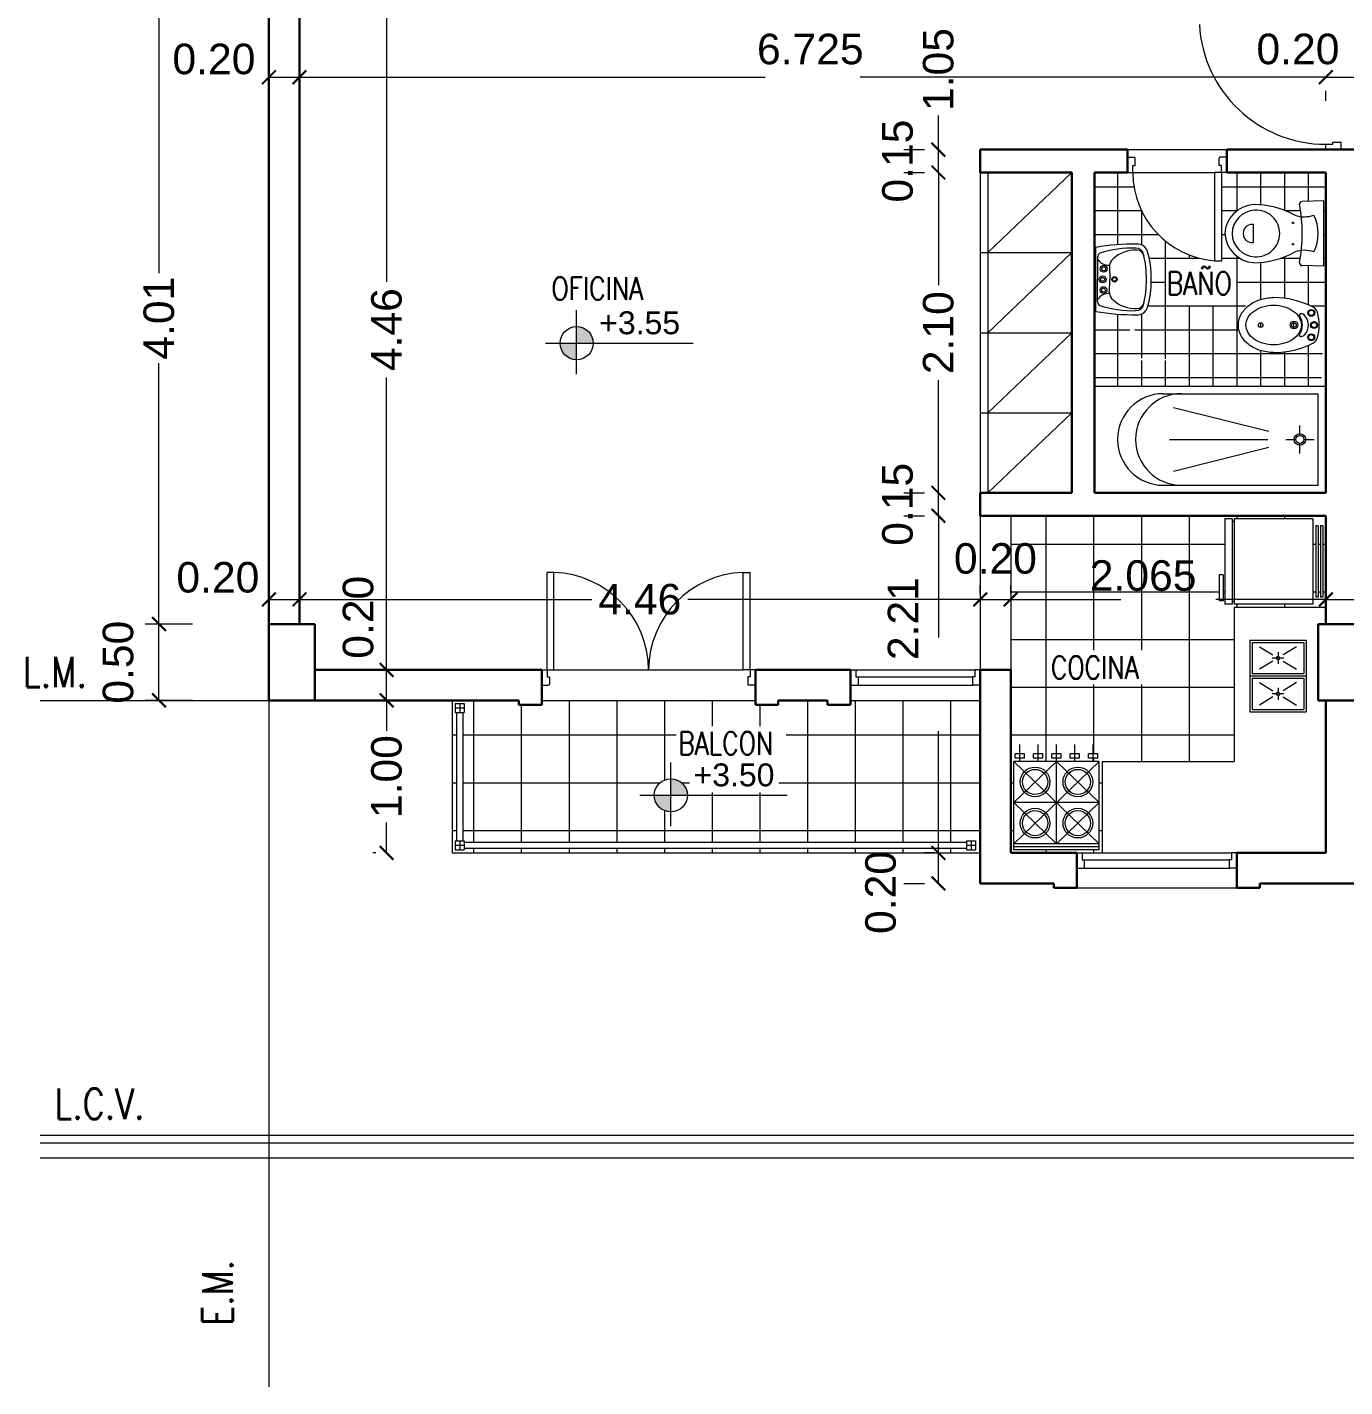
# Model space of a CAD drawing. Header units: millimetres. Extents: x 1578 to 2210, y 899 to 1032.
# Drawn here: x 1616 to 1624.64, y 983.07 to 991.98 of the extents above; entities that cross this region are included whole.
import ezdxf

# ---------------------------------------------------------------- set-up
doc = ezdxf.new("R2010")
doc.units = ezdxf.units.MM
doc.linetypes.add('DASHDOT2', pattern=[12.7, 6.35, -3.175, 0, -3.175])
for name, color, linetype, lineweight in [('CARPINTERIA', 7, 'Continuous', 18), ('COTAS', 7, 'Continuous', 15), ('EJES', 7, 'DASHDOT2', 13), ('ESTRUCTURA', 3, 'Continuous', 30), ('MUROS', 1, 'Continuous', 30), ('PISOS', 9, 'Continuous', 9), ('SANITARIOS', 7, 'Continuous', 20), ('TRAMAS', 7, 'Continuous', 15), ('UMBRALES', 7, 'Continuous', 18)]:
    doc.layers.add(name, color=color, linetype=linetype, lineweight=lineweight)
doc.styles.add('ROMANS', font='romans', dxfattribs={"height": 0.06})
doc.styles.add('STYLE1', font='ARIAL.TTF')

# ---------------------------------------------------------------- blocks, each defined once
blk = doc.blocks.new('_ARCHTICK')
at = {"color": 0, "linetype": 'ByBlock', "const_width": 0.15}
blk.add_lwpolyline([(-0.5, -0.5), (0.5, 0.5)], dxfattribs=at)

msp = doc.modelspace()

# ---------------------------------------------------------------- hatches: boundary and pattern name
at = {"layer": 'COTAS', "ltscale": 0.1}
h = msp.add_hatch(color=256, dxfattribs=at)
h.paths.add_polyline_path([(1619.604, 989.9116), (1619.4953, 989.9116, 0.414214), (1619.604, 989.8029)])
h.paths.add_polyline_path([(1619.604, 990.0204), (1619.604, 989.9116), (1619.7128, 989.9116, 0.414214)])
h = msp.add_hatch(color=256, dxfattribs=at)
h.paths.add_polyline_path([(1620.2214, 986.9481), (1620.1126, 986.9481, 0.414214), (1620.2214, 986.8393)])
h.paths.add_polyline_path([(1620.2214, 987.0568), (1620.2214, 986.9481), (1620.3301, 986.9481, 0.414214)])

# ---------------------------------------------------------------- linework, layer by layer
at = {"color": 0, "linetype": 'ByBlock', "const_width": 0.0135}
for points in [[(1617.6329, 991.7002), (1617.5429, 991.6102)], [(1617.7429, 991.6102), (1617.8329, 991.7002)], [(1617.8329, 991.7002), (1617.7429, 991.6102)], [(1624.4679, 991.6102), (1624.5579, 991.7002)], [(1624.5579, 991.7002), (1624.4679, 991.6102)], [(1622.0192, 988.7355), (1621.9292, 988.8255)], [(1617.6329, 988.2772), (1617.5429, 988.1872)], [(1617.7429, 988.1872), (1617.8329, 988.2772)], [(1622.4929, 988.2772), (1622.4029, 988.1872)], [(1624.4679, 988.1872), (1624.5579, 988.2772)], [(1624.5579, 988.2772), (1624.4679, 988.1872)], [(1618.4038, 987.7255), (1618.3138, 987.8155)], [(1618.3138, 987.6155), (1618.4038, 987.5255)], [(1622.0192, 986.5255), (1621.9292, 986.6155)], [(1621.9292, 986.6155), (1622.0192, 986.5255)], [(1621.9292, 986.4155), (1622.0192, 986.3255)]]:
    msp.add_lwpolyline(points, dxfattribs=at)
at = {"layer": 'CARPINTERIA'}
for p, q in [((1624.5129, 991.1805), (1624.5129, 991.2155)), ((1624.5129, 991.2155), (1624.5579, 991.2155)), ((1624.5129, 991.1805), (1624.6129, 991.1805)), ((1624.5579, 991.2155), (1624.5579, 991.2305)), ((1624.5579, 991.2305), (1624.6079, 991.2305)), ((1624.6129, 991.1805), (1624.6129, 991.2255)), ((1623.2134, 991.1305), (1623.2584, 991.1305)), ((1623.2134, 991.0305), (1623.2134, 991.1305)), ((1623.2634, 991.0755), (1623.2634, 991.1255)), ((1623.8134, 991.0755), (1623.8134, 991.1255)), ((1623.8634, 991.1305), (1623.8184, 991.1305)), ((1623.8634, 991.0305), (1623.8634, 991.1305)), ((1622.2479, 991.0305), (1622.2479, 988.9305)), ((1622.2979, 991.0305), (1622.2979, 988.9305)), ((1623.2134, 991.0305), (1623.2484, 991.0305)), ((1623.2484, 991.0305), (1623.2484, 991.0755)), ((1623.2484, 991.0755), (1623.2634, 991.0755)), ((1623.7834, 991.0305), (1623.7834, 990.4523)), ((1623.8284, 991.0305), (1623.7834, 991.0305)), ((1623.8284, 991.0755), (1623.8134, 991.0755)), ((1623.8284, 991.0305), (1623.8284, 991.0755)), ((1623.8284, 991.0305), (1623.8284, 990.4523)), ((1623.8634, 991.0305), (1623.8284, 991.0305)), ((1623.7834, 990.4523), (1623.8284, 990.4523)), ((1619.4104, 987.7705), (1619.4104, 988.4089)), ((1619.4554, 988.4089), (1619.4104, 988.4089)), ((1619.4554, 987.7705), (1619.4554, 988.4089)), ((1620.6954, 987.7705), (1620.6954, 988.4089)), ((1620.6954, 988.4089), (1620.7404, 988.4089)), ((1620.7404, 987.7705), (1620.7404, 988.4089)), ((1619.3754, 987.7705), (1619.4104, 987.7705)), ((1619.3754, 987.7705), (1619.3754, 987.6705)), ((1619.4104, 987.7705), (1619.4104, 987.7255)), ((1619.4104, 987.7705), (1619.4554, 987.7705)), ((1619.4104, 987.7255), (1619.4254, 987.7255)), ((1619.4254, 987.7255), (1619.4254, 987.6755)), ((1620.7404, 987.7705), (1620.6954, 987.7705)), ((1620.7254, 987.7255), (1620.7254, 987.6755)), ((1620.7404, 987.7255), (1620.7254, 987.7255)), ((1620.7754, 987.7705), (1620.7404, 987.7705)), ((1620.7404, 987.7705), (1620.7404, 987.7255)), ((1620.7754, 987.7705), (1620.7754, 987.6705)), ((1621.3979, 987.7705), (1621.4329, 987.7705)), ((1621.3979, 987.7705), (1621.3979, 987.6705)), ((1621.4329, 987.7705), (1621.4329, 987.7255)), ((1621.4329, 987.7705), (1622.2129, 987.7705)), ((1621.4329, 987.7255), (1621.4479, 987.7255)), ((1621.4479, 987.7255), (1621.4479, 987.6755)), ((1621.4479, 987.7255), (1622.1979, 987.7255)), ((1622.1979, 987.7255), (1622.1979, 987.6755)), ((1622.2129, 987.7255), (1622.1979, 987.7255)), ((1622.2479, 987.7705), (1622.2129, 987.7705)), ((1622.2129, 987.7705), (1622.2129, 987.7255)), ((1622.2479, 987.7705), (1622.2479, 987.6705)), ((1619.3754, 987.6705), (1619.4204, 987.6705)), ((1620.7754, 987.6705), (1620.7304, 987.6705)), ((1621.3979, 987.6705), (1621.4429, 987.6705)), ((1621.4429, 987.6705), (1622.2029, 987.6705)), ((1622.2479, 987.6705), (1622.2029, 987.6705)), ((1622.8804, 986.5705), (1622.8804, 986.4705)), ((1622.8804, 986.5705), (1622.9154, 986.5705)), ((1622.9154, 986.5705), (1623.8954, 986.5705)), ((1622.9154, 986.5705), (1622.9154, 986.5255)), ((1623.8954, 986.5705), (1623.8954, 986.5255)), ((1623.9304, 986.5705), (1623.8954, 986.5705)), ((1623.9304, 986.5705), (1623.9304, 986.4705)), ((1622.8804, 986.4705), (1622.9254, 986.4705)), ((1622.9154, 986.5255), (1622.9304, 986.5255)), ((1622.9254, 986.4705), (1623.8854, 986.4705)), ((1622.9304, 986.5255), (1623.8804, 986.5255)), ((1622.9304, 986.5255), (1622.9304, 986.4755)), ((1623.8804, 986.5255), (1623.8804, 986.4755)), ((1623.8954, 986.5255), (1623.8804, 986.5255)), ((1623.9304, 986.4705), (1623.8854, 986.4705))]:
    msp.add_line(p, q, dxfattribs=at)
at = {"layer": 'CARPINTERIA', "ltscale": 0.1}
for p, q in [((1622.2979, 990.5055), (1622.8479, 991.0305)), ((1622.2479, 990.5055), (1622.8479, 990.5055)), ((1622.2979, 989.9805), (1622.8479, 990.5055)), ((1622.2479, 989.9805), (1622.8479, 989.9805)), ((1622.2979, 989.4555), (1622.8479, 989.9805)), ((1622.2479, 989.4555), (1622.8479, 989.4555)), ((1622.2979, 988.9305), (1622.8479, 989.4555))]:
    msp.add_line(p, q, dxfattribs=at)
at = {"layer": 'CARPINTERIA'}
for centre, radius, start, end in [((1624.5129, 992.0455), 0.83, 183.10792, 270), ((1624.6079, 991.2255), 0.005, 0, 90), ((1623.2584, 991.1255), 0.005, 0, 90), ((1623.8184, 991.1255), 0.005, 90, 180), ((1623.8284, 991.0305), 0.58, 180, 265.55017), ((1619.4329, 987.7668), 0.6425, 0.33579, 87.99316), ((1620.7179, 987.7668), 0.6425, 92.00684, 179.66421), ((1619.4204, 987.6755), 0.005, 270, 0), ((1620.7304, 987.6755), 0.005, 180, 270), ((1621.4429, 987.6755), 0.005, 270, 0), ((1622.2029, 987.6755), 0.005, 180, 270), ((1622.9254, 986.4755), 0.005, 270, 0), ((1623.8854, 986.4755), 0.005, 180, 270)]:
    msp.add_arc(centre, radius, start, end, dxfattribs=at)
at = {"layer": 'COTAS', "ltscale": 0.05}
for p, q in [((1618.3588, 992.2305), (1618.3588, 990.3143)), ((1616.8673, 992.0805), (1616.8673, 990.37)), ((1617.5879, 991.6552), (1617.7879, 991.6552)), ((1617.7879, 991.6552), (1620.8401, 991.6552)), ((1624.5129, 991.6552), (1621.4607, 991.6552)), ((1624.5129, 991.6552), (1624.7129, 991.6552)), ((1617.5879, 991.5805), (1617.5879, 991.5652)), ((1617.7879, 991.5805), (1617.7879, 991.5652)), ((1617.7879, 991.5805), (1617.7879, 991.5652)), ((1624.5129, 991.5005), (1624.5129, 991.5652)), ((1624.5129, 991.5005), (1624.5129, 991.5652)), ((1621.9742, 991.1805), (1621.9742, 991.4044)), ((1621.7479, 991.1805), (1621.8842, 991.1805)), ((1621.7479, 991.1805), (1621.8842, 991.1805)), ((1621.9742, 991.0305), (1621.9742, 991.1805)), ((1621.7479, 991.0305), (1621.8842, 991.0305)), ((1621.7479, 991.0305), (1621.8842, 991.0305)), ((1621.9742, 991.0305), (1621.9742, 990.2917)), ((1616.8673, 988.0705), (1616.8673, 989.7811)), ((1618.3588, 987.7705), (1618.3588, 989.6868)), ((1621.9742, 988.9305), (1621.9742, 989.6694)), ((1621.7479, 988.9305), (1621.8842, 988.9305)), ((1621.7479, 988.9305), (1621.8842, 988.9305)), ((1621.9742, 988.7805), (1621.9742, 988.9305)), ((1621.7479, 988.7805), (1621.8842, 988.7805)), ((1621.7479, 988.7805), (1621.8842, 988.7805)), ((1621.9742, 988.7805), (1621.9742, 987.9829)), ((1617.5879, 988.5705), (1617.5879, 988.3222)), ((1617.7879, 988.5705), (1617.7879, 988.3222)), ((1617.7879, 988.5705), (1617.7879, 988.3222)), ((1622.2479, 988.2705), (1622.2479, 988.3222)), ((1622.2479, 988.2705), (1622.2479, 988.3222)), ((1622.4479, 988.2705), (1622.4479, 988.3222)), ((1622.4479, 988.2705), (1622.4479, 988.3222)), ((1617.5879, 988.2322), (1617.7879, 988.2322)), ((1617.7879, 988.2322), (1619.7042, 988.2322)), ((1622.2479, 988.2322), (1620.3316, 988.2322)), ((1622.2479, 988.2322), (1622.4479, 988.2322)), ((1622.4479, 988.2322), (1623.169, 988.2322)), ((1624.5129, 988.2322), (1623.7919, 988.2322)), ((1624.5129, 988.2805), (1624.5129, 988.1422)), ((1624.5129, 988.2805), (1624.5129, 988.1422)), ((1624.5129, 988.2322), (1624.7129, 988.2322)), ((1617.0879, 988.0705), (1616.7773, 988.0705)), ((1617.0879, 988.0705), (1616.7773, 988.0705)), ((1616.8673, 987.5705), (1616.8673, 988.0705)), ((1618.3588, 987.5705), (1618.3588, 987.7705)), ((1618.3879, 987.7705), (1618.4488, 987.7705)), ((1618.3879, 987.7705), (1618.4488, 987.7705)), ((1617.0879, 987.5705), (1616.7773, 987.5705)), ((1618.2879, 987.5705), (1618.2688, 987.5705)), ((1618.2879, 987.5705), (1618.2688, 987.5705)), ((1618.3588, 987.5705), (1618.3588, 987.3705)), ((1621.9742, 986.5705), (1621.9742, 987.3682)), ((1618.3588, 986.5705), (1618.3588, 986.7705)), ((1618.2879, 986.5705), (1618.2688, 986.5705)), ((1621.9479, 986.5705), (1621.8842, 986.5705)), ((1621.9479, 986.5705), (1621.8842, 986.5705)), ((1621.9742, 986.3705), (1621.9742, 986.5705)), ((1621.7479, 986.3705), (1621.8842, 986.3705))]:
    msp.add_line(p, q, dxfattribs=at)
at = {"layer": 'COTAS', "ltscale": 0.1}
for p, q in [((1619.604, 989.7081), (1619.604, 990.1275)), ((1619.4008, 989.9116), (1620.367, 989.9116)), ((1620.2214, 986.7446), (1620.2214, 987.164)), ((1620.0181, 986.9481), (1620.9843, 986.9481))]:
    msp.add_line(p, q, dxfattribs=at)
for centre in [(1619.604, 989.9116), (1620.2214, 986.9481)]:
    msp.add_circle(centre, 0.1087, dxfattribs=at)
at = {"layer": 'EJES'}
msp.add_line((1617.5879, 987.5705), (1617.5879, 983.0705), dxfattribs=at)
at = {"layer": 'ESTRUCTURA', "ltscale": 0.05}
for p, q in [((1617.5879, 988.0705), (1617.8879, 988.0705)), ((1617.5879, 987.5705), (1617.5879, 988.0705)), ((1617.8879, 988.0705), (1617.8879, 987.5705)), ((1624.4629, 988.0705), (1624.7629, 988.0705)), ((1624.4629, 987.5705), (1624.4629, 988.0705)), ((1617.8879, 987.5705), (1617.5879, 987.5705)), ((1624.7629, 987.5705), (1624.4629, 987.5705))]:
    msp.add_line(p, q, dxfattribs=at)
at = {"layer": 'MUROS'}
for p, q in [((1617.5879, 992.0805), (1617.5879, 988.0705)), ((1617.7879, 992.0805), (1617.7879, 988.0705)), ((1622.2479, 991.1805), (1623.2134, 991.1805)), ((1622.2479, 991.1805), (1622.2479, 991.0305)), ((1623.2134, 991.0305), (1623.2134, 991.1805)), ((1623.8634, 991.1805), (1626.9779, 991.1805)), ((1623.8634, 991.0305), (1623.8634, 991.1805)), ((1622.2479, 991.0305), (1622.8479, 991.0305)), ((1622.8479, 991.0305), (1622.8479, 988.9305)), ((1622.9979, 991.0305), (1622.9979, 988.9305)), ((1622.9979, 991.0305), (1623.2134, 991.0305)), ((1623.8634, 991.0305), (1624.5129, 991.0305)), ((1624.5129, 991.0305), (1624.5129, 988.9305)), ((1622.2479, 988.9305), (1622.2479, 988.7805)), ((1622.2479, 988.9305), (1622.8479, 988.9305)), ((1622.9979, 988.9305), (1624.5129, 988.9305)), ((1622.2479, 988.7805), (1624.5129, 988.7805)), ((1624.5129, 988.7805), (1624.5129, 988.0705)), ((1617.8879, 987.7705), (1619.3754, 987.7705)), ((1619.3754, 987.7705), (1619.3754, 987.5405)), ((1620.7754, 987.7705), (1620.7754, 987.5405)), ((1620.7754, 987.7705), (1621.3979, 987.7705)), ((1621.3979, 987.7705), (1621.3979, 987.5405)), ((1622.2479, 987.7705), (1622.2479, 986.3705)), ((1622.2479, 987.7705), (1622.4479, 987.7705)), ((1622.4479, 987.7705), (1622.4479, 986.5705)), ((1617.8879, 987.5705), (1619.2254, 987.5705)), ((1619.2254, 987.5705), (1619.2254, 987.5405)), ((1619.2254, 987.5405), (1619.3754, 987.5405)), ((1620.7754, 987.5405), (1620.9254, 987.5405)), ((1620.9254, 987.5705), (1620.9254, 987.5405)), ((1620.9254, 987.5705), (1621.2479, 987.5705)), ((1621.2479, 987.5705), (1621.2479, 987.5405)), ((1621.2479, 987.5405), (1621.3979, 987.5405)), ((1624.5129, 987.5705), (1624.5129, 986.5705)), ((1622.4479, 986.5705), (1622.8804, 986.5705)), ((1622.8804, 986.5705), (1622.8804, 986.3405)), ((1623.9304, 986.5705), (1624.5129, 986.5705)), ((1623.9304, 986.5705), (1623.9304, 986.3405)), ((1622.2479, 986.3705), (1622.7304, 986.3705)), ((1622.7304, 986.3705), (1622.7304, 986.3405)), ((1624.0804, 986.3705), (1625.1454, 986.3705)), ((1624.0804, 986.3705), (1624.0804, 986.3405)), ((1622.7304, 986.3405), (1622.8804, 986.3405)), ((1623.9304, 986.3405), (1624.0804, 986.3405))]:
    msp.add_line(p, q, dxfattribs=at)
at = {"layer": 'PISOS', "ltscale": 0.05}
for p, q in [((1623.15, 990.5578), (1623.15, 991.0305)), ((1623.9312, 990.7802), (1623.9312, 991.0305)), ((1624.0875, 990.8181), (1624.0875, 991.0305)), ((1624.2437, 990.7814), (1624.2437, 991.0305)), ((1624.4, 990.8418), (1624.4, 991.0305)), ((1622.9979, 990.9371), (1623.2559, 990.9371)), ((1623.8284, 990.9371), (1624.5129, 990.9371)), ((1622.9979, 990.7808), (1623.3049, 990.7808)), ((1623.3062, 990.5559), (1623.3062, 990.778)), ((1623.8284, 990.7808), (1623.932, 990.7808)), ((1624.2452, 990.7808), (1624.3477, 990.7808)), ((1624.5004, 990.7808), (1624.5129, 990.7808)), ((1622.9979, 990.6246), (1623.4141, 990.6246)), ((1623.4625, 989.8091), (1623.4625, 990.5805)), ((1623.8284, 990.6246), (1623.8512, 990.6246)), ((1624.5003, 990.6246), (1624.5129, 990.6246)), ((1622.9979, 990.4683), (1623.0052, 990.4683)), ((1623.3561, 990.4683), (1623.6858, 990.4683)), ((1623.6187, 990.4683), (1623.6187, 990.4897)), ((1623.8284, 990.4683), (1623.9493, 990.4683)), ((1623.9312, 989.6305), (1623.9312, 990.4806)), ((1624.2162, 990.4683), (1624.3458, 990.4683)), ((1624.2437, 990.2067), (1624.2437, 990.4785)), ((1624.5002, 990.4683), (1624.5129, 990.4683)), ((1624.0875, 990.1986), (1624.0875, 990.4415)), ((1624.4, 990.1649), (1624.4, 990.4193)), ((1622.9979, 990.3121), (1623.0052, 990.3121)), ((1623.3688, 990.3121), (1623.4625, 990.3121)), ((1623.9312, 990.3121), (1624.5129, 990.3121)), ((1624.0875, 990.1986), (1624.0875, 990.1986)), ((1622.9979, 990.1558), (1623.0052, 990.1558)), ((1623.15, 989.6305), (1623.15, 990.1021)), ((1623.3062, 989.8136), (1623.3062, 990.104)), ((1623.3472, 990.1558), (1623.9855, 990.1558)), ((1623.6187, 989.8003), (1623.6187, 990.1558)), ((1623.775, 989.6305), (1623.775, 990.1558)), ((1624.4138, 990.1558), (1624.5129, 990.1558)), ((1624.0875, 990.0157), (1624.0875, 990.0454)), ((1622.9979, 989.9996), (1623.2293, 989.9996)), ((1623.2621, 989.9996), (1623.9374, 989.9996)), ((1622.9979, 989.8433), (1623.2293, 989.8433)), ((1623.2247, 989.8433), (1624.4899, 989.8433)), ((1624.0875, 989.6305), (1624.0875, 989.8625)), ((1624.0875, 989.8625), (1624.0875, 989.8625)), ((1624.2437, 989.6305), (1624.2437, 989.8513)), ((1624.4, 989.6305), (1624.4, 989.8911)), ((1623.3062, 989.6305), (1623.3062, 989.7972)), ((1623.4625, 989.6305), (1623.4625, 989.7972)), ((1623.6187, 989.6305), (1623.6187, 989.7972)), ((1622.9979, 989.6871), (1624.4837, 989.6871)), ((1622.6812, 987.1705), (1622.6812, 988.7805)), ((1622.9937, 987.8986), (1622.9937, 988.7805)), ((1623.3062, 987.8986), (1623.3062, 988.7805)), ((1623.6187, 987.1705), (1623.6187, 988.7805)), ((1623.9312, 988.7605), (1623.9312, 988.7805)), ((1624.2437, 988.7605), (1624.2437, 988.7805)), ((1622.4479, 988.5933), (1623.852, 988.5933)), ((1624.4273, 988.5933), (1624.4468, 988.5933)), ((1624.4615, 988.5933), (1624.4785, 988.5933)), ((1624.4931, 988.5933), (1624.5129, 988.5933)), ((1622.4479, 988.2808), (1623.813, 988.2808)), ((1623.8398, 988.2808), (1623.852, 988.2808)), ((1624.4273, 988.2808), (1624.4468, 988.2808)), ((1624.4615, 988.2808), (1624.4785, 988.2808)), ((1624.4931, 988.2808), (1624.5129, 988.2808)), ((1623.9312, 988.1805), (1623.9312, 988.2005)), ((1624.2437, 988.1805), (1624.2437, 988.2005)), ((1622.4479, 987.9683), (1623.9129, 987.9683)), ((1622.4479, 987.6558), (1623.9129, 987.6558)), ((1622.9937, 987.2205), (1622.9937, 987.6736)), ((1623.3062, 987.1705), (1623.3062, 987.6736)), ((1618.9312, 986.6405), (1618.9312, 987.5705)), ((1619.2437, 986.6405), (1619.2437, 987.5405)), ((1619.5562, 986.6405), (1619.5562, 987.5705)), ((1619.8687, 986.6405), (1619.8687, 987.5705)), ((1620.1812, 987.0492), (1620.1812, 987.5705)), ((1620.4937, 987.4016), (1620.4937, 987.5705)), ((1620.8062, 987.4016), (1620.8062, 987.5405)), ((1621.1187, 986.6405), (1621.1187, 987.5705)), ((1621.4312, 986.6405), (1621.4312, 987.5705)), ((1621.7437, 986.6405), (1621.7437, 987.5705)), ((1622.0562, 986.6405), (1622.0562, 987.5705)), ((1618.7879, 987.3433), (1618.8179, 987.3433)), ((1618.8579, 987.3433), (1620.2551, 987.3433)), ((1620.9758, 987.3433), (1622.2479, 987.3433)), ((1622.4479, 987.3433), (1623.9129, 987.3433)), ((1622.9937, 987.1705), (1622.9937, 987.1905)), ((1618.7879, 987.0308), (1618.8179, 987.0308)), ((1618.8579, 987.0308), (1620.1508, 987.0308)), ((1620.2919, 987.0308), (1620.3442, 987.0308)), ((1620.9277, 987.0308), (1622.2479, 987.0308)), ((1622.4479, 987.0308), (1622.4679, 987.0308)), ((1623.0279, 987.0308), (1623.0479, 987.0308)), ((1620.4937, 986.6405), (1620.4937, 986.9667)), ((1620.8062, 986.6405), (1620.8062, 986.9667)), ((1620.1812, 986.6405), (1620.1812, 986.847)), ((1618.7879, 986.7183), (1618.8179, 986.7183)), ((1618.8579, 986.7183), (1622.2479, 986.7183)), ((1622.4479, 986.7183), (1622.4679, 986.7183)), ((1623.0279, 986.7183), (1623.0479, 986.7183)), ((1618.9312, 986.5705), (1618.9312, 986.6005)), ((1619.2437, 986.5705), (1619.2437, 986.6005)), ((1619.5562, 986.5705), (1619.5562, 986.6005)), ((1619.8687, 986.5705), (1619.8687, 986.6005)), ((1620.1812, 986.5705), (1620.1812, 986.6005)), ((1620.4937, 986.5705), (1620.4937, 986.6005)), ((1620.8062, 986.5705), (1620.8062, 986.6005)), ((1621.1187, 986.5705), (1621.1187, 986.6005)), ((1621.4312, 986.5705), (1621.4312, 986.6005)), ((1621.7437, 986.5705), (1621.7437, 986.6005)), ((1622.0562, 986.5705), (1622.0562, 986.6005)), ((1622.6812, 986.5705), (1622.6812, 986.5905)), ((1622.9937, 986.5705), (1622.9937, 986.5905))]:
    msp.add_line(p, q, dxfattribs=at)
at = {"layer": 'SANITARIOS'}
for p, q in [((1624.5005, 990.8446), (1624.3573, 990.8405)), ((1624.5002, 990.4165), (1624.5005, 990.8446)), ((1624.0383, 990.5723), (1624.0383, 990.6891)), ((1623.0052, 990.1199), (1623.0052, 990.5399)), ((1623.0177, 990.475), (1623.0177, 990.33)), ((1623.0963, 990.4177), (1623.0965, 990.3299)), ((1624.5002, 990.4165), (1624.3573, 990.4205)), ((1623.0177, 990.1849), (1623.0177, 990.3298)), ((1623.0963, 990.2422), (1623.0965, 990.3299)), ((1624.3039, 990.013), (1624.3039, 990.0499)), ((1622.9979, 989.6305), (1624.5129, 989.6305)), ((1623.4479, 989.5805), (1624.4629, 989.5805)), ((1623.8983, 988.7605), (1623.852, 988.7605)), ((1623.852, 988.7605), (1623.852, 988.2005)), ((1623.8983, 988.7605), (1623.8983, 988.2005)), ((1624.4273, 988.7605), (1623.9129, 988.7605)), ((1623.9129, 988.7605), (1623.9129, 988.2005)), ((1624.4273, 988.7605), (1624.4273, 988.2005)), ((1623.9129, 988.7435), (1623.8983, 988.7435)), ((1624.4615, 988.7137), (1624.4468, 988.7137)), ((1624.4468, 988.7137), (1624.4468, 988.2464)), ((1624.4615, 988.7137), (1624.4615, 988.2464)), ((1624.4931, 988.7137), (1624.4785, 988.7137)), ((1624.4785, 988.7137), (1624.4785, 988.2464)), ((1624.4931, 988.7137), (1624.4931, 988.2464)), ((1623.8398, 988.3939), (1623.813, 988.3939)), ((1623.813, 988.3939), (1623.813, 988.223)), ((1623.8398, 988.3939), (1623.8398, 988.223)), ((1624.4615, 988.2464), (1624.4468, 988.2464)), ((1624.4931, 988.2464), (1624.4785, 988.2464)), ((1623.8398, 988.223), (1623.813, 988.223)), ((1623.8983, 988.2005), (1623.852, 988.2005)), ((1623.9129, 988.2176), (1623.8983, 988.2176)), ((1624.4273, 988.2005), (1623.9129, 988.2005)), ((1623.9129, 988.1805), (1624.5129, 988.1805)), ((1623.9129, 988.1805), (1623.9129, 987.1705)), ((1624.0153, 987.9649), (1624.0153, 987.4962)), ((1624.3834, 987.9649), (1624.3834, 987.4962)), ((1618.8079, 987.5505), (1618.8679, 987.5505)), ((1618.8079, 987.5505), (1618.8079, 987.4905)), ((1618.8079, 987.5205), (1618.8679, 987.5205)), ((1618.8379, 987.5505), (1618.8379, 987.4905)), ((1618.8679, 987.5505), (1618.8679, 987.4905)), ((1618.8079, 987.4905), (1618.8679, 987.4905)), ((1618.8179, 987.4905), (1618.8179, 986.6505)), ((1618.8579, 987.4905), (1618.8579, 986.6505)), ((1623.0279, 987.1705), (1622.4679, 987.1705)), ((1622.4679, 986.5905), (1622.4679, 987.1705)), ((1622.5379, 987.2205), (1622.4779, 987.2205)), ((1622.4779, 987.1905), (1622.4779, 987.2205)), ((1622.5379, 987.1905), (1622.4779, 987.1905)), ((1622.5379, 987.1905), (1622.5379, 987.2205)), ((1622.6579, 987.2205), (1622.5979, 987.2205)), ((1622.5979, 987.1905), (1622.5979, 987.2205)), ((1622.6579, 987.1905), (1622.5979, 987.1905)), ((1622.6579, 987.1905), (1622.6579, 987.2205)), ((1622.7179, 987.1905), (1622.7179, 987.2205)), ((1622.7779, 987.2205), (1622.7179, 987.2205)), ((1622.7779, 987.1905), (1622.7179, 987.1905)), ((1622.7779, 987.1905), (1622.7779, 987.2205)), ((1622.8379, 987.1905), (1622.8379, 987.2205)), ((1622.8979, 987.2205), (1622.8379, 987.2205)), ((1622.8979, 987.1905), (1622.8379, 987.1905)), ((1622.8979, 987.1905), (1622.8979, 987.2205)), ((1623.0179, 987.2205), (1622.9579, 987.2205)), ((1622.9579, 987.1905), (1622.9579, 987.2205)), ((1623.0179, 987.1905), (1622.9579, 987.1905)), ((1623.0179, 987.1905), (1623.0179, 987.2205)), ((1623.0279, 986.5905), (1623.0279, 987.1705)), ((1623.0479, 987.1705), (1623.0479, 986.5705)), ((1623.0479, 987.1705), (1623.9129, 987.1705)), ((1618.8079, 986.6505), (1618.8079, 986.5905)), ((1618.8079, 986.6505), (1618.8679, 986.6505)), ((1618.8379, 986.6505), (1618.8379, 986.5905)), ((1618.8679, 986.6505), (1618.8679, 986.5905)), ((1618.8679, 986.6405), (1622.1579, 986.6405)), ((1622.1579, 986.6505), (1622.1579, 986.5905)), ((1622.1579, 986.6505), (1622.2179, 986.6505)), ((1622.1879, 986.6505), (1622.1879, 986.5905)), ((1622.2179, 986.6505), (1622.2179, 986.5905)), ((1623.0279, 986.6305), (1622.4679, 986.6305)), ((1618.8079, 986.6205), (1618.8679, 986.6205)), ((1618.8079, 986.5905), (1618.8679, 986.5905)), ((1618.8679, 986.6005), (1622.1579, 986.6005)), ((1622.1579, 986.6205), (1622.2179, 986.6205)), ((1622.1579, 986.5905), (1622.2179, 986.5905)), ((1623.0279, 986.6105), (1622.4679, 986.6105)), ((1623.0279, 986.5905), (1622.4679, 986.5905))]:
    msp.add_line(p, q, dxfattribs=at)
at = {"layer": 'SANITARIOS', "ltscale": 0.1}
for p, q in [((1624.4629, 988.9805), (1624.4629, 989.5805)), ((1623.4479, 988.9805), (1624.4629, 988.9805)), ((1624.0153, 987.9649), (1624.3834, 987.9649)), ((1624.0153, 987.4962), (1624.3834, 987.4962))]:
    msp.add_line(p, q, dxfattribs=at)
at = {"layer": 'SANITARIOS'}
msp.add_lwpolyline([(1624.1709, 989.8505, -0.078096), (1624.0799, 989.8648, -0.087581), (1624.0073, 989.9033, -0.105483), (1623.9561, 989.9641, -0.122922), (1623.9395, 990.0305, -0.122922), (1623.9561, 990.097, -0.105483), (1624.0073, 990.1578, -0.087581), (1624.0799, 990.1963, -0.078096), (1624.1709, 990.2105, -0.078096)], format="xyb", dxfattribs=at)
msp.add_lwpolyline([(1624.1709, 989.9005, -0.072126), (1624.0989, 989.911, -0.083404), (1624.0423, 989.9386, -0.106649), (1624.0018, 989.9832, -0.131998), (1623.9891, 990.0305, -0.131998), (1624.0018, 990.0779, -0.106649), (1624.0423, 990.1225, -0.083404), (1624.0989, 990.1501, -0.072126), (1624.1709, 990.1605, -0.072126), (1624.2428, 990.1501, -0.083404), (1624.2994, 990.1225, -0.106649), (1624.3399, 990.0779, -0.131998), (1624.3526, 990.0305, -0.131998), (1624.3399, 989.9832, -0.106649), (1624.2994, 989.9386, -0.083404), (1624.2428, 989.911, -0.072126)], format="xyb", close=True, dxfattribs=at)
for centre, radius in [((1624.2969, 990.7005), 0.005), ((1624.2969, 990.5605), 0.005), ((1623.0576, 990.3995), 0.0225), ((1623.0576, 990.3995), 0.0125), ((1623.0501, 990.3299), 0.0225), ((1623.0564, 990.2595), 0.0225), ((1623.0501, 990.3299), 0.0125), ((1623.1279, 990.3299), 0.0175), ((1623.1279, 990.3299), 0.0125), ((1623.0564, 990.2595), 0.0125), ((1624.4174, 990.1105), 0.0225), ((1624.4174, 990.1105), 0.0175), ((1624.0857, 990.0305), 0.015), ((1624.3039, 990.0305), 0.0255), ((1624.3039, 990.0305), 0.015), ((1624.4358, 990.0305), 0.0225), ((1624.4358, 990.0305), 0.0175), ((1624.4174, 989.9505), 0.0225), ((1624.4174, 989.9505), 0.0175)]:
    msp.add_circle(centre, radius, dxfattribs=at)
at = {"layer": 'SANITARIOS', "ltscale": 0.1}
for centre in [(1622.6079, 987.0355), (1622.8879, 987.0355), (1622.6079, 986.7655), (1622.8879, 986.7655)]:
    msp.add_circle(centre, 0.0972, dxfattribs=at)
at = {"layer": 'SANITARIOS'}
for centre, radius, start, end in [((1624.0524, 990.6186), 0.202, 94.01349, 176.61611), ((1624.0404, 990.267), 0.5531, 60.81612, 90.22166), ((1624.3569, 990.8241), 0.0165, 88.62538, 192.32936), ((1623.4874, 990.6507), 0.8701, 358.67115, 11.25532), ((1624.0549, 990.6263), 0.1568, 92.91321, 178.43666), ((1624.0578, 990.6303), 0.153, 359.97831, 94.10929), ((1624.3714, 990.9428), 0.2024, 252.38573, 288.18027), ((1624.1902, 990.6305), 0.2722, 333.84498, 26.15502), ((1624.0294, 990.6307), 0.0591, 81.32842, 278.67158), ((1623.2608, 989.0662), 1.4957, 89.45857, 99.83842), ((1623.2778, 990.4913), 0.0706, 22.98346, 92.30315), ((1624.0552, 990.6437), 0.2048, 183.67653, 265.26783), ((1624.0549, 990.6348), 0.1568, 181.56334, 267.08679), ((1624.0578, 990.6308), 0.153, 265.89124, 359.80549), ((1623.4874, 990.6104), 0.8701, 348.74468, 1.32885), ((1623.049, 990.4752), 0.0314, 124.16599, 180.3652), ((1623.0907, 990.5084), 0.0864, 212.27557, 273.84276), ((1623.2448, 989.8477), 0.6874, 88.05042, 108.08435), ((1623.159, 990.4163), 0.0628, 130.25904, 178.74267), ((1623.2622, 990.3127), 0.2088, 86.67888, 133.48714), ((1623.2711, 990.4864), 0.0484, 9.06367, 93.43828), ((1623.275, 990.4739), 0.0473, 8.83082, 90.87609), ((1622.6804, 990.3385), 0.6571, 359.26568, 13.69523), ((1622.7976, 990.3484), 0.5712, 358.15537, 17.36129), ((1624.0417, 990.9825), 0.543, 269.64464, 299.63383), ((1624.3723, 990.3242), 0.1965, 71.54677, 108.45323), ((1624.3569, 990.437), 0.0165, 167.67064, 271.37462), ((1622.6804, 990.3214), 0.6571, 346.30477, 0.73432), ((1622.7976, 990.3114), 0.5712, 342.63871, 1.84463), ((1623.0907, 990.1515), 0.0864, 86.15724, 147.72443), ((1623.159, 990.2435), 0.0628, 181.25733, 229.74096), ((1623.2622, 990.3472), 0.2088, 226.51286, 273.32112), ((1624.1711, 989.6449), 0.5656, 62.66885, 90.08002), ((1623.2608, 991.5937), 1.4957, 260.16158, 270.54143), ((1623.049, 990.1847), 0.0314, 179.6348, 235.83401), ((1623.2448, 990.8122), 0.6874, 251.91565, 271.94958), ((1623.2711, 990.1735), 0.0484, 266.56172, 350.93633), ((1623.275, 990.1859), 0.0473, 269.12391, 351.16918), ((1623.2778, 990.1686), 0.0706, 267.69685, 337.01654), ((1624.3497, 990.0947), 0.0105, 80.84097, 204.56531), ((1624.3478, 990.0703), 0.035, 38.21227, 84.15843), ((1624.3977, 990.0928), 0.0638, 19.42557, 58.7207), ((1624.1718, 990.0337), 0.2971, 359.0819, 15.69021), ((1624.2581, 990.0312), 0.1012, 359.61237, 35.79136), ((1624.2581, 990.0299), 0.1012, 324.20864, 0.38763), ((1624.2999, 990.0265), 0.0999, 2.34615, 40.96348), ((1624.2999, 990.0346), 0.0999, 319.03652, 357.65385), ((1624.1724, 990.0274), 0.2971, 344.30979, 0.9181), ((1624.3497, 989.9663), 0.0105, 155.43469, 279.15903), ((1624.3478, 989.9908), 0.035, 275.84157, 321.78773), ((1624.3982, 989.9682), 0.0638, 301.2793, 340.57443), ((1624.1716, 990.4162), 0.5656, 269.91998, 297.33115)]:
    msp.add_arc(centre, radius, start, end, dxfattribs=at)
at = {"layer": 'SANITARIOS', "ltscale": 0.1}
msp.add_arc((1623.4479, 989.2805), 0.3, 90, 270, dxfattribs=at)
at = {"layer": 'TRAMAS', "ltscale": 0.1}
for p, q in [((1623.2134, 991.1805), (1623.8634, 991.1805)), ((1623.2484, 991.0305), (1623.7834, 991.0305)), ((1624.1384, 989.3319), (1623.5138, 989.4887)), ((1624.3429, 989.3068), (1624.3429, 989.3731)), ((1623.5138, 989.0724), (1624.1384, 989.2292)), ((1624.3429, 989.188), (1624.3429, 989.2543)), ((1622.2479, 988.7805), (1622.2479, 987.7705)), ((1622.4479, 988.7805), (1622.4479, 987.7705)), ((1624.0773, 987.9215), (1624.1664, 987.8677)), ((1624.1994, 987.8863), (1624.1994, 987.8564)), ((1624.3215, 987.9215), (1624.2324, 987.8677)), ((1624.1664, 987.8277), (1624.0773, 987.7739)), ((1624.1907, 987.8477), (1624.1608, 987.8477)), ((1624.1994, 987.839), (1624.1994, 987.8091)), ((1624.238, 987.8477), (1624.2081, 987.8477)), ((1624.2324, 987.8277), (1624.3215, 987.7739)), ((1619.4554, 987.7705), (1620.6954, 987.7705)), ((1624.0773, 987.6872), (1624.1664, 987.6333)), ((1624.1907, 987.6134), (1624.1608, 987.6134)), ((1624.1994, 987.652), (1624.1994, 987.6221)), ((1624.1994, 987.6047), (1624.1994, 987.5748)), ((1624.238, 987.6134), (1624.2081, 987.6134)), ((1624.3215, 987.6872), (1624.2324, 987.6333)), ((1624.1664, 987.5934), (1624.0773, 987.5396)), ((1624.2324, 987.5934), (1624.3215, 987.5396))]:
    msp.add_line(p, q, dxfattribs=at)
at = {"layer": 'TRAMAS'}
for p, q in [((1623.4881, 989.2805), (1624.132, 989.2805)), ((1624.2503, 989.2805), (1624.3167, 989.2805)), ((1624.3691, 989.2805), (1624.4355, 989.2805)), ((1624.0303, 987.9499), (1624.0303, 987.7455)), ((1624.0303, 987.9499), (1624.3684, 987.9499)), ((1624.3684, 987.9499), (1624.3684, 987.7455)), ((1624.0153, 987.7305), (1624.3834, 987.7305)), ((1624.0303, 987.7455), (1624.3684, 987.7455)), ((1624.0303, 987.7155), (1624.3684, 987.7155)), ((1624.0303, 987.7155), (1624.0303, 987.5112)), ((1624.3684, 987.7155), (1624.3684, 987.5112)), ((1624.0303, 987.5112), (1624.3684, 987.5112)), ((1622.5079, 987.1705), (1622.5079, 987.2805)), ((1622.6279, 987.1705), (1622.6279, 987.2805)), ((1622.7479, 986.6305), (1622.7479, 987.2805)), ((1622.8679, 987.1705), (1622.8679, 987.2805)), ((1622.9879, 987.1705), (1622.9879, 987.2805)), ((1623.0279, 986.6305), (1622.4679, 987.1705)), ((1623.0279, 987.1705), (1622.4679, 986.6305)), ((1622.4679, 986.9005), (1622.7479, 987.1705)), ((1622.7479, 987.1705), (1623.0279, 986.9005)), ((1623.0279, 986.9005), (1622.4679, 986.9005)), ((1622.7479, 986.6305), (1622.4679, 986.9005)), ((1623.0279, 986.9005), (1622.7479, 986.6305)), ((1616.0879, 984.7205), (1623.5093, 984.7205)), ((1616.0879, 984.6705), (1623.531, 984.6705)), ((1623.5093, 984.7205), (1628.8079, 984.7205)), ((1623.531, 984.6705), (1628.8079, 984.6705))]:
    msp.add_line(p, q, dxfattribs=at)
at = {"layer": 'TRAMAS', "ltscale": 0.1}
for centre, radius in [((1624.3429, 989.2805), 0.0378), ((1624.3429, 989.2805), 0.0262), ((1624.1994, 987.8477), 0.012), ((1624.1994, 987.8477), 0.0087), ((1624.1994, 987.6134), 0.012), ((1624.1994, 987.6134), 0.0087)]:
    msp.add_circle(centre, radius, dxfattribs=at)
at = {"layer": 'TRAMAS'}
for centre in [(1622.6079, 987.0355), (1622.8879, 987.0355), (1622.6079, 986.7655), (1622.8879, 986.7655)]:
    msp.add_circle(centre, 0.0825, dxfattribs=at)
at = {"layer": 'TRAMAS', "ltscale": 0.1}
msp.add_arc((1623.5664, 989.2805), 0.3, 90, 270, dxfattribs=at)
at = {"layer": 'UMBRALES'}
for p, q in [((1616.0879, 987.5705), (1617.5879, 987.5705)), ((1618.7879, 987.5705), (1618.7879, 986.5705)), ((1619.3754, 987.5705), (1620.7754, 987.5705)), ((1621.3979, 987.5705), (1622.2479, 987.5705)), ((1618.7879, 986.5705), (1622.2479, 986.5705)), ((1616.0879, 984.5705), (1623.5831, 984.5705)), ((1623.5831, 984.5705), (1628.8079, 984.5705))]:
    msp.add_line(p, q, dxfattribs=at)
at = {"layer": 'UMBRALES', "ltscale": 0.1}
msp.add_line((1622.8804, 986.3405), (1623.9304, 986.3405), dxfattribs=at)

# ---------------------------------------------------------------- block references
at = {"layer": 'COTAS', "ltscale": 0.05, "xscale": 0.09, "yscale": 0.09, "zscale": 0.09}
for p, rotation in [((1621.9742, 991.1805), 270), ((1621.9742, 991.1805), 90), ((1621.9742, 991.0305), 270), ((1621.9742, 991.0305), 90), ((1621.9742, 988.9305), 270), ((1621.9742, 988.9305), 90), ((1621.9742, 988.7805), 270), ((1617.7879, 988.2322), 180), ((1622.2479, 988.2322), 180), ((1616.8673, 988.0705), 270), ((1616.8673, 988.0705), 90), ((1618.3588, 987.7705), 270), ((1616.8673, 987.5705), 270), ((1618.3588, 987.5705), 90), ((1618.3588, 986.5705), 270)]:
    msp.add_blockref('_ARCHTICK', p, dxfattribs=dict(at, rotation=rotation))
for p in [(1622.2479, 988.2322), (1622.4479, 988.2322)]:
    msp.add_blockref('_ARCHTICK', p, dxfattribs=at)

# ---------------------------------------------------------------- texts
at = {"layer": 'COTAS', "style": 'STYLE1'}
for s, height, p in [('6.725', 0.2, (1620.7854, 991.7401)), ('0.20', 0.2, (1624.0583, 991.7405)), ('0.20', 0.2, (1616.9557, 991.675)), ('+3.55', 0.15, (1619.7519, 989.9704)), ('0.20', 0.2, (1616.9814, 988.2773)), ('2.065', 0.2, (1622.9661, 988.2887)), ('+3.50', 0.15, (1620.37, 987.0069))]:
    msp.add_text(s, height=height, dxfattribs=at).set_placement(p)
at = {"layer": 'COTAS', "style": 'ROMANS', "width": 0.8}
for s, height, p in [('BAÑO', 0.15, (1623.4699, 990.2295)), ('OFICINA', 0.15, (1619.4393, 990.1952)), ('L.M.', 0.2, (1615.9766, 987.6558)), ('COCINA', 0.15, (1622.7113, 987.7111)), ('BALCON', 0.15, (1620.2697, 987.2141)), ('L.C.V.', 0.2, (1616.1832, 984.8257))]:
    msp.add_text(s, height=height, dxfattribs=at).set_placement(p)
at = {"layer": 'COTAS', "style": 'STYLE1'}
for s, p in [('0.20', (1618.2716, 987.8431)), ('2.21', (1621.8425, 987.8341)), ('0.20', (1621.6949, 986.0391))]:
    msp.add_text(s, height=0.2, rotation=90, dxfattribs=at).set_placement(p)
at = {"layer": 'COTAS', "style": 'ROMANS', "width": 0.8}
msp.add_text('E.M.', height=0.2, rotation=90, dxfattribs=at).set_placement((1617.351, 983.471))
at = {"layer": 'COTAS', "ltscale": 0.05, "char_height": 0.2, "attachment_point": 5, "rotation": 90, "style": 'STYLE1'}
for s, insert in [('\\A1;1.05', (1621.9742, 991.7055)), ('\\A1;0.15', (1621.7071, 991.1055)), ('\\A1;4.01', (1616.8673, 990.0755)), ('\\A1;4.46', (1618.3588, 990.0005)), ('\\A1;2.10', (1621.9742, 989.9805)), ('\\A1;0.15', (1621.7071, 988.8555)), ('\\A1;0.50', (1616.6001, 987.8205)), ('\\A1;1.00', (1618.3588, 987.0705))]:
    msp.add_mtext(s, dxfattribs=dict(at, insert=insert))
at = {"layer": 'COTAS', "ltscale": 0.05, "char_height": 0.2, "attachment_point": 5, "style": 'STYLE1'}
for s, insert in [('\\A1;0.20', (1622.3479, 988.4993)), ('\\A1;4.46', (1620.0179, 988.2322))]:
    msp.add_mtext(s, dxfattribs=dict(at, insert=insert))

doc.saveas('drawing.dxf')
